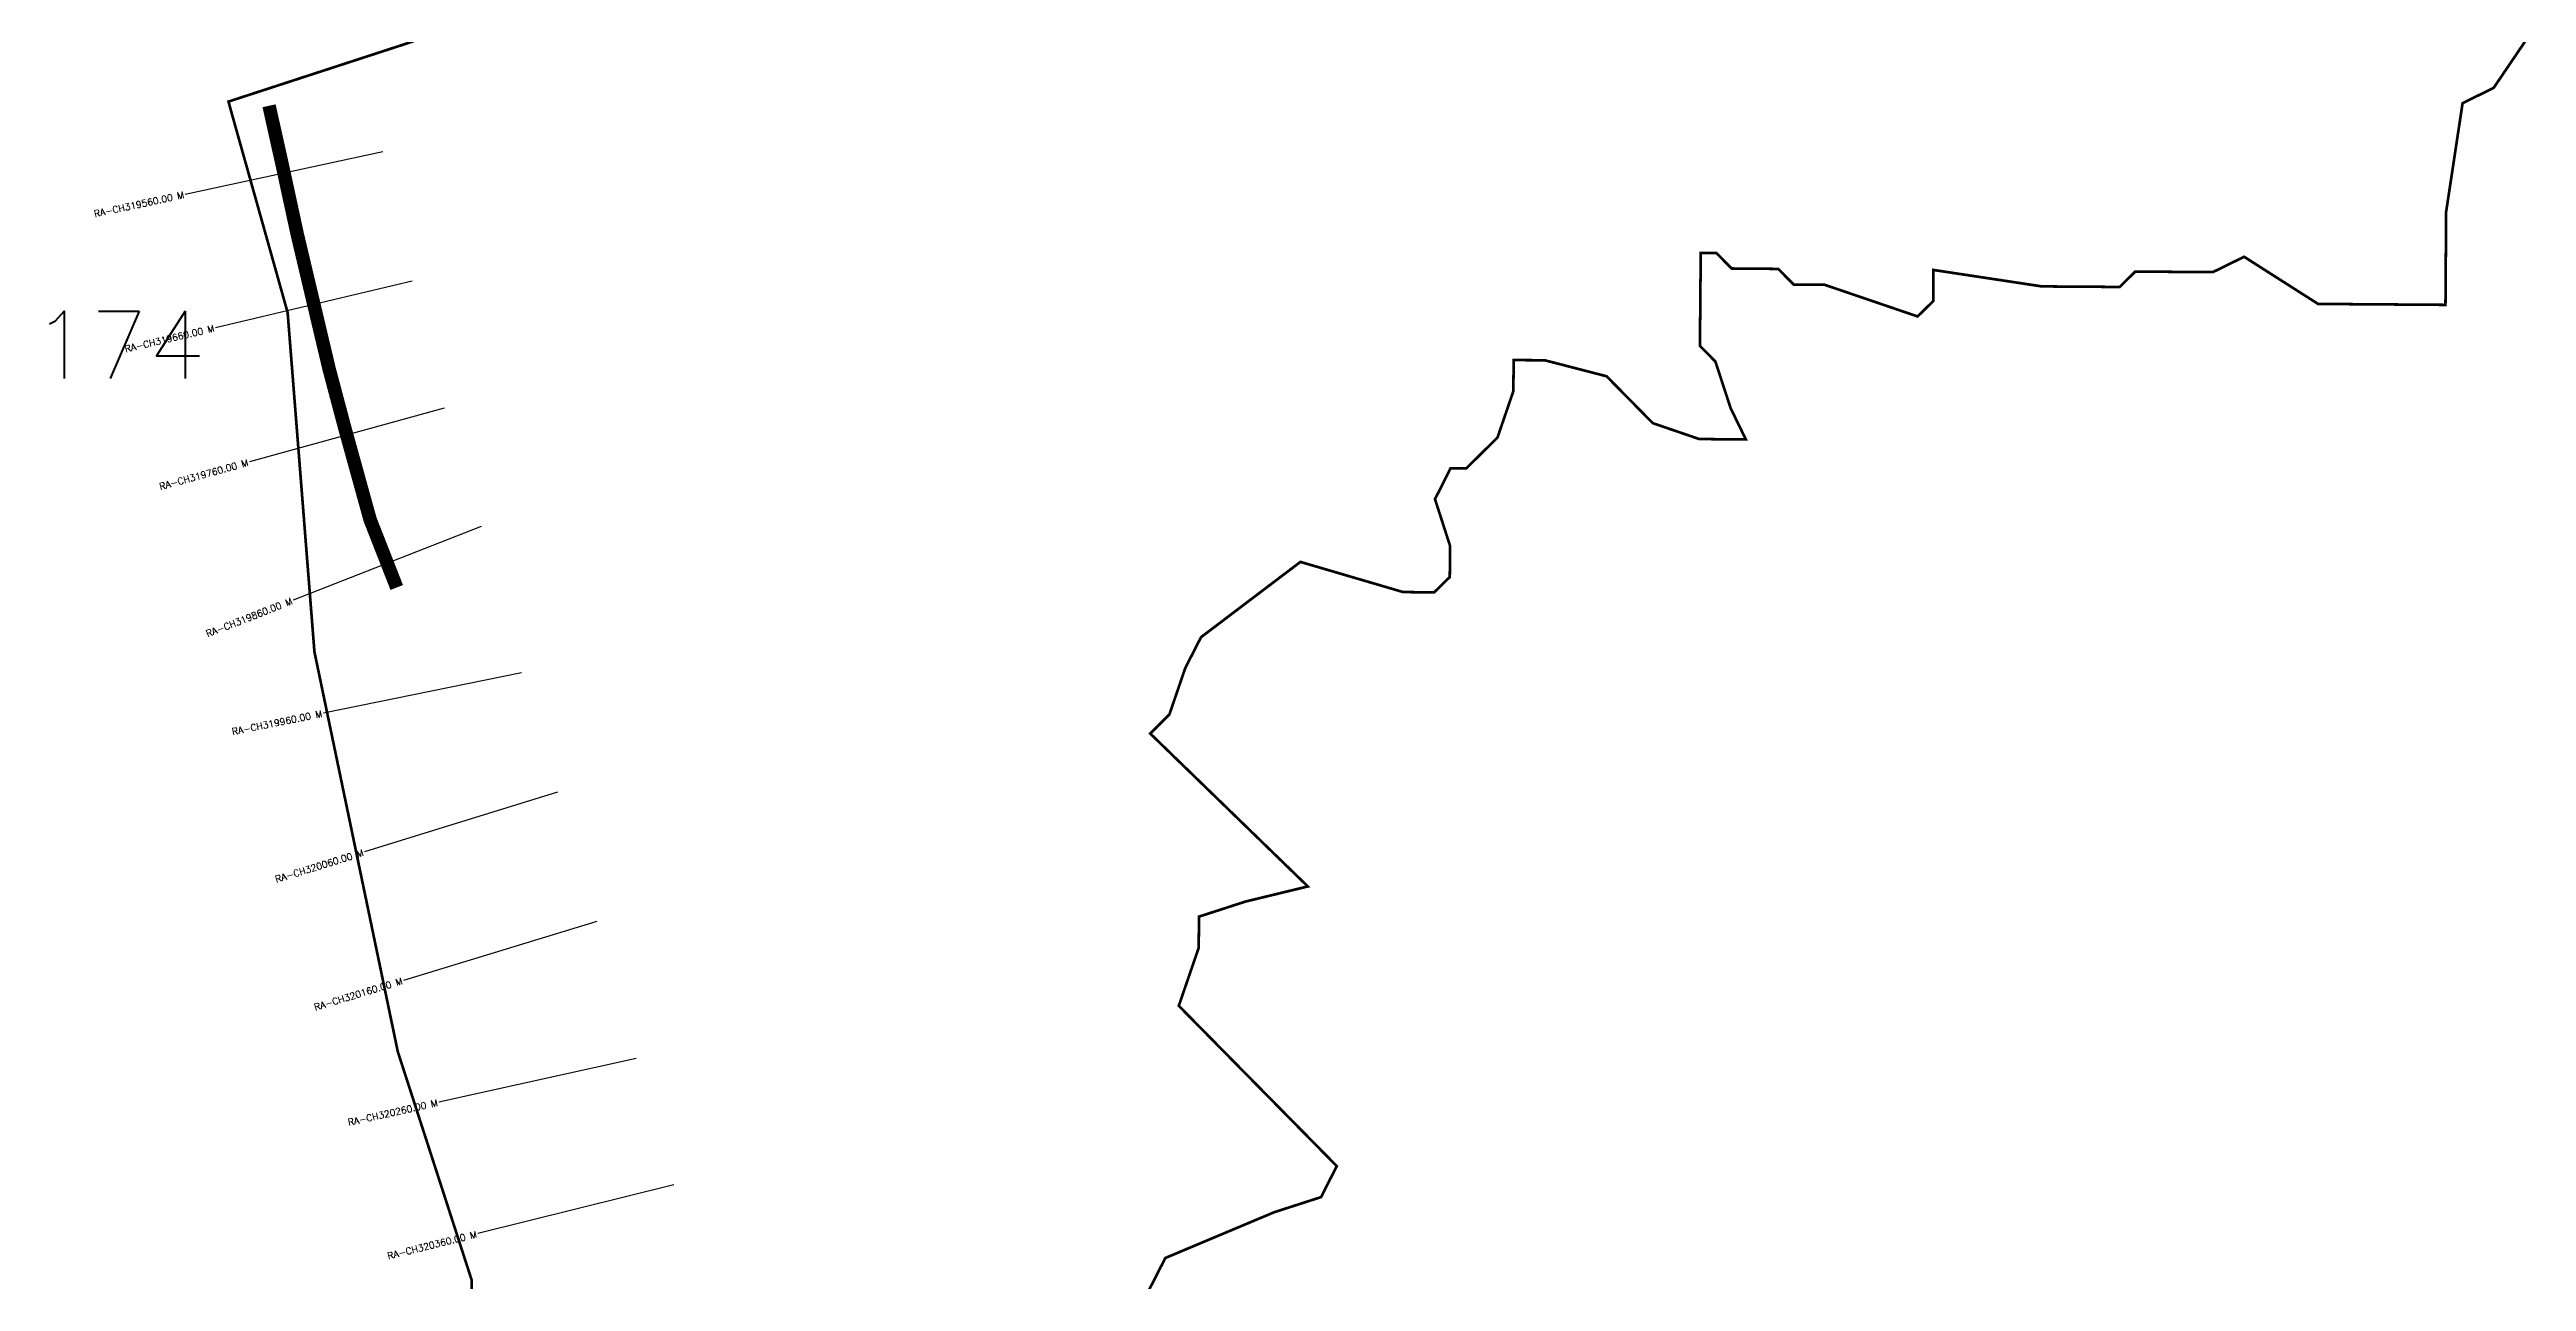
# Model space of a CAD drawing. Header units: metres. Extents: x 287512 to 289435, y 1999636 to 2003305.
# Drawn here: x 287512 to 289351, y 2000642 to 2001556 of the extents above; entities that cross this region are included whole.
import ezdxf
from ezdxf.enums import TextEntityAlignment as Align

# ---------------------------------------------------------------- set-up
doc = ezdxf.new("R2010")
doc.units = ezdxf.units.M
doc.header["$MEASUREMENT"] = 0
for name, color, linetype in [('ARTIFICIALLY PROTECTED', 4, 'Continuous'), ('CS', 134, 'Continuous'), ('CSMark', 6, 'Continuous')]:
    doc.layers.add(name, color=color, linetype=linetype)
doc.styles.get("Standard").update_dxf_attribs({"font": 'simplex.shx'})

msp = doc.modelspace()

# ---------------------------------------------------------------- linework, layer by layer
at = {"color": 6, "const_width": 2, "flags": 128}
for points in [[(287825.6, 2000609), (287825.2, 2000643.1), (287770.4, 2000812.5), (287708.5, 2001109.3), (287688.6, 2001361.2), (287647.1, 2001509), (287644.7, 2001517.8), (287782.2, 2001562.6)], [(289349.7, 2001562.4), (289326.4, 2001528), (289303.3, 2001516.6), (289291.1, 2001436), (289290.6, 2001366.9), (289196, 2001367.6), (289141.1, 2001402.6), (289117.9, 2001391.2), (289060.3, 2001391.6), (289048.7, 2001380.2), (288991, 2001380.6), (288910.5, 2001392.8), (288910.3, 2001369.7), (288898.7, 2001358.3), (288829.7, 2001381.8), (288806.7, 2001382), (288795.2, 2001393.6), (288760.6, 2001393.9), (288749.2, 2001405.5), (288737.7, 2001405.5), (288737.1, 2001336.5), (288748.6, 2001324.8), (288759.9, 2001290.2), (288771.2, 2001267), (288736.6, 2001267.3), (288702.1, 2001279.1), (288667.8, 2001313.9), (288621.8, 2001325.8), (288598.8, 2001325.9), (288598.6, 2001302.9), (288586.8, 2001268.4), (288563.6, 2001245.5), (288552, 2001245.6), (288540.4, 2001222.7), (288551.6, 2001188), (288551.4, 2001164.9), (288539.8, 2001153.5), (288516.8, 2001153.7), (288440.5, 2001176.1), (288366.7, 2001120.2), (288355, 2001097.3), (288343.2, 2001062.8), (288329, 2001048.7), (288446, 2000935.2), (288399.8, 2000924), (288365.2, 2000912.8), (288365, 2000889.7), (288350.2, 2000846.6), (288467.5, 2000727.6), (288455.8, 2000704.6), (288421.1, 2000693.4), (288340.2, 2000659.4), (288258.3, 2000498.6)]]:
    msp.add_lwpolyline(points, dxfattribs=at)
at = {"layer": 'ARTIFICIALLY PROTECTED', "const_width": 10, "flags": 128}
msp.add_lwpolyline([(287674.8, 2001514.7), (287684.5, 2001471.2), (287695.8, 2001419), (287719.4, 2001319.3), (287731.2, 2001274.9), (287749.8, 2001207.6), (287769.6, 2001157.1)], dxfattribs=at)
at = {"layer": 'CS'}
for p, q in [((287759.2, 2001480.5), (287612.6, 2001448.9)), ((287781, 2001384.5), (287635.1, 2001349.9)), ((287804.8, 2001290.2), (287660.2, 2001250.3)), ((287832.4, 2001202.3), (287692.7, 2001147.7)), ((287862.2, 2001093.7), (287715.2, 2001063.8)), ((287888.9, 2001005.2), (287745.6, 2000960.8)), ((287918.2, 2000909.1), (287774.7, 2000865.5)), ((287947.3, 2000807.6), (287800.9, 2000775)), ((287975.4, 2000713.7), (287829.9, 2000677.5))]:
    msp.add_line(p, q, dxfattribs=at)

# ---------------------------------------------------------------- texts
at = {"insert": (287499, 2001362.3), "char_height": 50, "attachment_point": 1}
msp.add_mtext_dynamic_manual_height_columns('174', width=84.374, gutter_width=1, heights=[74.2], dxfattribs=at)
at = {"layer": 'CSMark'}
for s, rotation, p in [('RA-CH319560.00 M', 12.1706, (287611.6, 2001448.7)), ('RA-CH319660.00 M', 13.3309, (287634.1, 2001349.7)), ('RA-CH319760.00 M', 15.4575, (287659.2, 2001250)), ('RA-CH319860.00 M', 21.3622, (287691.8, 2001147.3)), ('RA-CH319960.00 M', 11.522, (287714.2, 2001063.6)), ('RA-CH320060.00 M', 17.2155, (287744.7, 2000960.5)), ('RA-CH320160.00 M', 16.9149, (287773.7, 2000865.2)), ('RA-CH320260.00 M', 12.5625, (287799.9, 2000774.8)), ('RA-CH320360.00 M', 13.9663, (287828.9, 2000677.2))]:
    msp.add_text(s, height=5, rotation=rotation, dxfattribs=at).set_placement(p, align=Align.MIDDLE_RIGHT)

doc.saveas('drawing.dxf')
